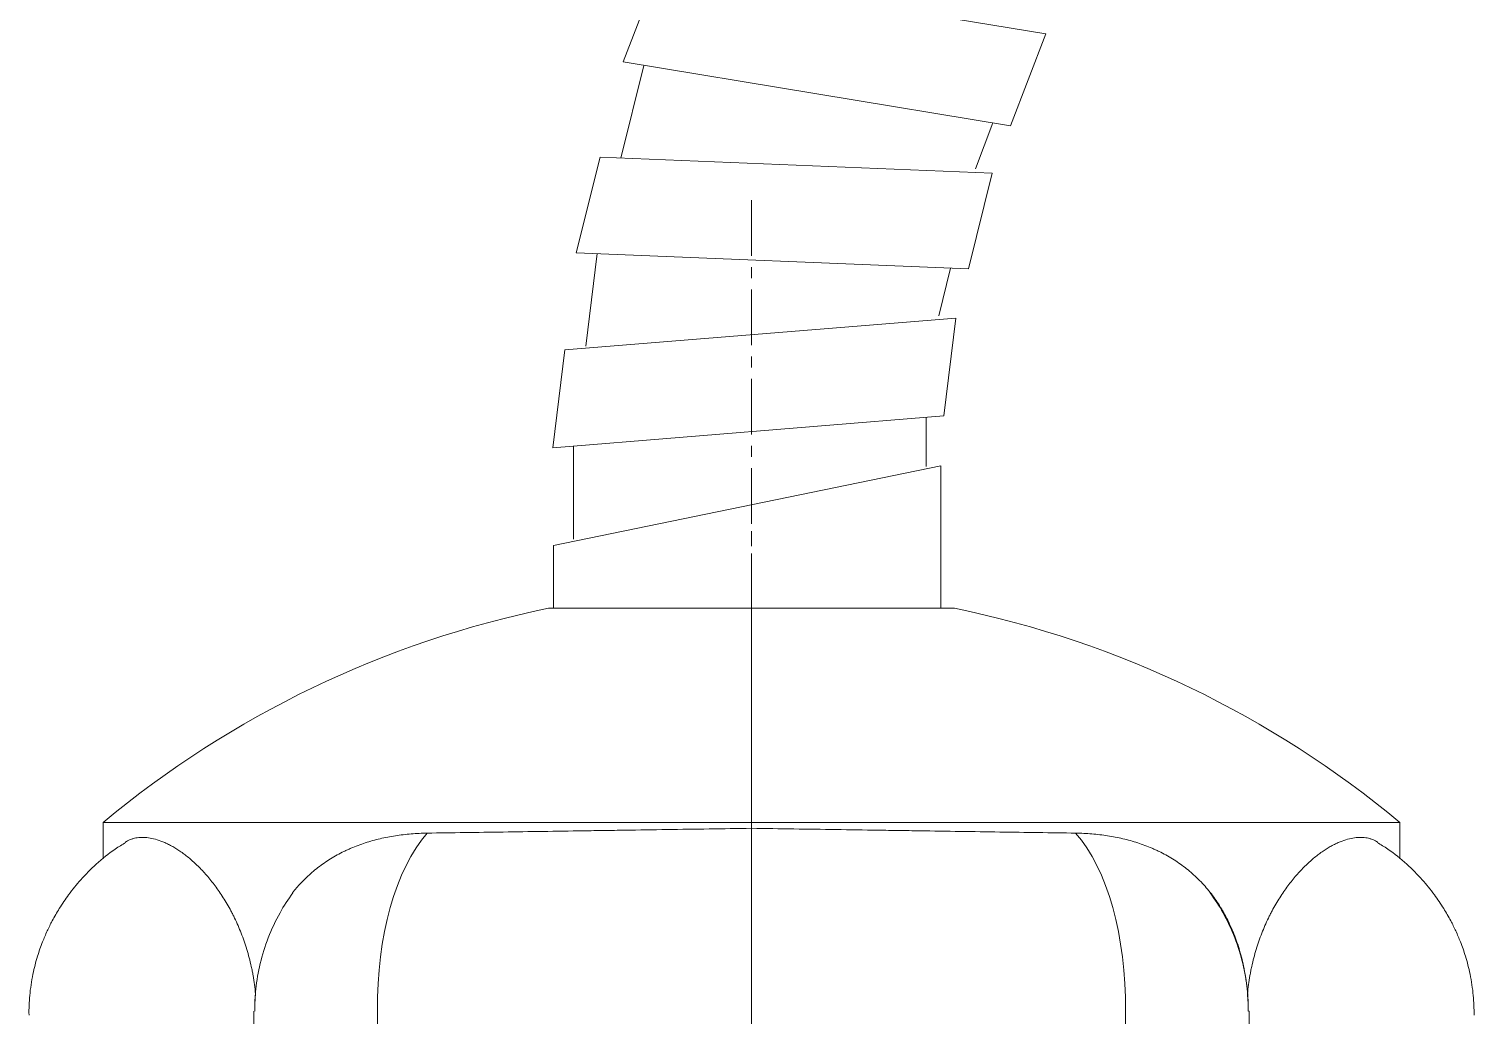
# Model space of a CAD drawing. Header units: inches. Extents: x 20229 to 21001, y -6726 to -5634.
# Drawn here: x 20759 to 20806, y -6515.88 to -6483.81 of the extents above; entities that cross this region are included whole.
import ezdxf

# ---------------------------------------------------------------- set-up
doc = ezdxf.new("R2010")
doc.units = ezdxf.units.IN
doc.header["$LTSCALE"] = 4.84
doc.header["$MEASUREMENT"] = 0
doc.linetypes.add('CENTER', pattern=[0.6, 0.375, -0.075, 0.075, -0.075])
doc.layers.get('0').update_dxf_attribs({"linetype": 'CONTINUOUS', "lineweight": 13})

msp = doc.modelspace()

# ---------------------------------------------------------------- linework, layer by layer
for p, q in [((20778.33, -6484.885), (20779.477, -6481.897)), ((20779.477, -6481.897), (20792.07, -6483.971)), ((20790.923, -6486.959), (20792.07, -6483.971)), ((20778.33, -6484.885), (20790.923, -6486.959)), ((20778.246, -6488.007), (20778.997, -6484.995)), ((20789.78, -6488.36), (20790.354, -6486.866)), ((20776.801, -6491.086), (20777.575, -6487.98)), ((20777.575, -6487.98), (20790.327, -6488.504)), ((20789.553, -6491.61), (20790.327, -6488.504)), ((20776.801, -6491.086), (20789.553, -6491.61)), ((20777.107, -6494.124), (20777.476, -6491.114)), ((20788.589, -6493.139), (20788.976, -6491.586)), ((20776.429, -6494.249), (20789.15, -6493.215)), ((20788.76, -6496.393), (20789.15, -6493.215)), ((20776.039, -6497.427), (20776.429, -6494.249)), ((20776.039, -6497.427), (20788.76, -6496.393)), ((20788.185, -6498.04), (20788.185, -6496.439)), ((20776.713, -6500.405), (20776.713, -6497.372)), ((20776.055, -6500.612), (20788.654, -6498.015)), ((20788.654, -6502.651), (20788.654, -6498.015)), ((20776.055, -6502.651), (20776.055, -6500.612))]:
    msp.add_line(p, q)
at = {"color": 1, "linetype": 'CENTER'}
for p, q in [((20782.5, -6489.376), (20782.5, -6541.489)), ((20782.5, -6549.151), (20782.5, -6498.159))]:
    msp.add_line(p, q, dxfattribs=at)
at = {"ltscale": 0.5}
for p, q in [((20782.5, -6502.651), (20775.9, -6502.651)), ((20782.5, -6509.616), (20782.5, -6502.651)), ((20782.5, -6502.651), (20789.1, -6502.651)), ((20782.5, -6502.651), (20782.5, -6509.616)), ((20761.411, -6509.616), (20761.411, -6510.793)), ((20782.5, -6509.616), (20761.411, -6509.616)), ((20782.5, -6509.616), (20782.5, -6509.805)), ((20782.5, -6509.616), (20803.589, -6509.616)), ((20782.5, -6509.805), (20782.5, -6509.616)), ((20803.589, -6510.793), (20803.589, -6509.616)), ((20766.31, -6515.751), (20766.31, -6592.215)), ((20770.34, -6541.029), (20770.34, -6515.739)), ((20782.5, -6535.483), (20782.5, -6515.584)), ((20782.5, -6533.483), (20782.5, -6515.584)), ((20794.66, -6592.227), (20794.66, -6515.739)), ((20798.689, -6592.215), (20798.689, -6515.751))]:
    msp.add_line(p, q, dxfattribs=at)
for start, end in [(101.5544, 129.7922), (50.2078, 78.4456)]:
    msp.add_arc((20782.5, -6534.934), 32.951, start, end, dxfattribs=at)
for centre, major_axis, start_param, end_param in [((20773.615, -6515.739), (-0.115, 6.599), 0.495559, 1.562134), ((20791.384, -6515.739), (-0.115, -6.599), 1.579459, 2.646033)]:
    msp.add_ellipse(centre, major_axis=major_axis, ratio=0.496276, start_param=start_param, end_param=end_param, dxfattribs=at)
for points, knots in [([(20782.5, -6509.805), (20782.04, -6509.812), (20781.122, -6509.825), (20780.208, -6509.839), (20779.296, -6509.852), (20778.841, -6509.859), (20778.274, -6509.867), (20778.16, -6509.869), (20777.933, -6509.873), (20777.82, -6509.874), (20777.481, -6509.879), (20777.256, -6509.883), (20776.587, -6509.892), (20775.706, -6509.906), (20774.42, -6509.925), (20773.168, -6509.943), (20772.357, -6509.955), (20771.957, -6509.961)], [0, 0, 0, 0, 0.125, 0.25, 0.25, 0.375, 0.375, 0.40625, 0.40625, 0.4375, 0.4375, 0.5, 0.5, 0.625, 0.75, 0.875, 1, 1, 1, 1]), ([(20782.5, -6509.805), (20782.5, -6509.849), (20782.5, -6509.971), (20782.5, -6510.187), (20782.5, -6510.46), (20782.5, -6510.757), (20782.5, -6511.074), (20782.5, -6511.415), (20782.5, -6511.775), (20782.5, -6512.152), (20782.5, -6512.544), (20782.5, -6512.952), (20782.5, -6513.372), (20782.5, -6513.802), (20782.5, -6514.239), (20782.5, -6514.684), (20782.5, -6515.134), (20782.5, -6515.434), (20782.5, -6515.584)], [0, 0, 0, 0, 0.039454, 0.103491, 0.167527, 0.231563, 0.2956, 0.359636, 0.423673, 0.487709, 0.551745, 0.615782, 0.679818, 0.743854, 0.807891, 0.871927, 0.935964, 1, 1, 1, 1]), ([(20793.043, -6509.961), (20792.643, -6509.955), (20791.831, -6509.943), (20790.58, -6509.925), (20789.293, -6509.906), (20788.413, -6509.892), (20787.743, -6509.883), (20787.519, -6509.879), (20787.18, -6509.874), (20787.066, -6509.873), (20786.839, -6509.869), (20786.726, -6509.867), (20786.158, -6509.859), (20785.703, -6509.852), (20784.791, -6509.839), (20783.877, -6509.825), (20782.96, -6509.812), (20782.5, -6509.805)], [0, 0, 0, 0, 0.125, 0.25, 0.375, 0.5, 0.5, 0.5625, 0.5625, 0.59375, 0.59375, 0.625, 0.625, 0.75, 0.75, 0.875, 1, 1, 1, 1]), ([(20782.5, -6515.584), (20782.5, -6515.434), (20782.5, -6515.134), (20782.5, -6514.684), (20782.5, -6514.239), (20782.5, -6513.802), (20782.5, -6513.372), (20782.5, -6512.952), (20782.5, -6512.544), (20782.5, -6512.152), (20782.5, -6511.775), (20782.5, -6511.415), (20782.5, -6511.074), (20782.5, -6510.757), (20782.5, -6510.46), (20782.5, -6510.187), (20782.5, -6509.971), (20782.5, -6509.849), (20782.5, -6509.805)], [0, 0, 0, 0, 0.064036, 0.128073, 0.192109, 0.256146, 0.320182, 0.384218, 0.448255, 0.512291, 0.576327, 0.640364, 0.7044, 0.768437, 0.832473, 0.896509, 0.960546, 1, 1, 1, 1]), ([(20762.148, -6510.268), (20762.031, -6510.334), (20761.691, -6510.54), (20761.199, -6510.945), (20760.697, -6511.448), (20760.302, -6511.937), (20759.997, -6512.388), (20759.768, -6512.787), (20759.588, -6513.147), (20759.426, -6513.525), (20759.262, -6513.995), (20759.114, -6514.577), (20759.015, -6515.219), (20758.998, -6515.665), (20759.002, -6515.879)], [0, 0, 0, 0, 0.059916, 0.177559, 0.283207, 0.376225, 0.45647, 0.524235, 0.580248, 0.638105, 0.712242, 0.80191, 0.905704, 1, 1, 1, 1]), ([(20766.369, -6515.185), (20766.351, -6514.986), (20766.321, -6514.764), (20766.281, -6514.543), (20766.271, -6514.494), (20766.267, -6514.47), (20766.252, -6514.396), (20766.242, -6514.348), (20766.211, -6514.204), (20766.188, -6514.11), (20766.115, -6513.831), (20766.06, -6513.651), (20765.938, -6513.301), (20765.872, -6513.132), (20765.764, -6512.886), (20765.727, -6512.805), (20765.669, -6512.686), (20765.65, -6512.646), (20765.61, -6512.569), (20765.59, -6512.531), (20765.49, -6512.341), (20765.406, -6512.198), (20765.234, -6511.927), (20765.146, -6511.798), (20764.965, -6511.555), (20764.873, -6511.441), (20764.686, -6511.225), (20764.592, -6511.126), (20764.405, -6510.943), (20764.312, -6510.858), (20764.127, -6510.704), (20764.035, -6510.634), (20763.854, -6510.508), (20763.764, -6510.451), (20763.653, -6510.388), (20763.631, -6510.376), (20763.587, -6510.353), (20763.565, -6510.341), (20763.5, -6510.309), (20763.458, -6510.289), (20763.332, -6510.233), (20763.25, -6510.203), (20763.091, -6510.154), (20762.937, -6510.116), (20762.793, -6510.101), (20762.654, -6510.098), (20762.587, -6510.101), (20762.49, -6510.116), (20762.459, -6510.122), (20762.412, -6510.133), (20762.397, -6510.137), (20762.367, -6510.147), (20762.352, -6510.152), (20762.278, -6510.178), (20762.222, -6510.205), (20762.159, -6510.244), (20762.15, -6510.25), (20762.142, -6510.256)], [0, 0, 0, 0, 0.052165, 0.058685, 0.058685, 0.065206, 0.065206, 0.078247, 0.078247, 0.10433, 0.10433, 0.156495, 0.156495, 0.208659, 0.208659, 0.234742, 0.234742, 0.247783, 0.247783, 0.260824, 0.260824, 0.312989, 0.312989, 0.365154, 0.365154, 0.417319, 0.417319, 0.469484, 0.469484, 0.521648, 0.521648, 0.573813, 0.573813, 0.625978, 0.625978, 0.639019, 0.639019, 0.652061, 0.652061, 0.678143, 0.678143, 0.730308, 0.730308, 0.782473, 0.834637, 0.834637, 0.886802, 0.886802, 0.912885, 0.912885, 0.925926, 0.925926, 0.938967, 0.938967, 0.991132, 0.991132, 1, 1, 1, 1]), ([(20771.957, -6509.961), (20771.778, -6509.964), (20771.603, -6509.972), (20771.257, -6510.001), (20771.086, -6510.021), (20770.75, -6510.074), (20770.584, -6510.106), (20770.258, -6510.182), (20770.098, -6510.227), (20769.782, -6510.33), (20769.626, -6510.388), (20769.435, -6510.47), (20769.397, -6510.487), (20769.321, -6510.521), (20769.284, -6510.539), (20769.171, -6510.594), (20769.097, -6510.632), (20768.879, -6510.752), (20768.738, -6510.84), (20768.464, -6511.029), (20768.332, -6511.131), (20768.172, -6511.27), (20768.14, -6511.298), (20768.077, -6511.355), (20767.984, -6511.442), (20767.895, -6511.533), (20767.746, -6511.692), (20767.659, -6511.794), (20767.575, -6511.9)], [0, 0, 0, 0, 0.102278, 0.102278, 0.204556, 0.204556, 0.306835, 0.306835, 0.409113, 0.409113, 0.511391, 0.511391, 0.536961, 0.536961, 0.56253, 0.56253, 0.613669, 0.613669, 0.715948, 0.715948, 0.818226, 0.818226, 0.843796, 0.843796, 0.869365, 0.920504, 0.920504, 1, 1, 1, 1]), ([(20798.607, -6514.936), (20798.593, -6514.818), (20798.577, -6514.7), (20798.55, -6514.533), (20798.537, -6514.459), (20798.522, -6514.385), (20798.513, -6514.335), (20798.507, -6514.311), (20798.482, -6514.187), (20798.459, -6514.091), (20798.385, -6513.804), (20798.329, -6513.62), (20798.201, -6513.261), (20798.129, -6513.088), (20798.011, -6512.836), (20797.97, -6512.753), (20797.905, -6512.632), (20797.883, -6512.591), (20797.838, -6512.512), (20797.815, -6512.472), (20797.699, -6512.278), (20797.6, -6512.131), (20797.39, -6511.852), (20797.28, -6511.72), (20797.105, -6511.533), (20797.015, -6511.442), (20796.922, -6511.355), (20796.86, -6511.298), (20796.828, -6511.27), (20796.668, -6511.131), (20796.535, -6511.029), (20796.262, -6510.84), (20796.121, -6510.752), (20795.902, -6510.632), (20795.828, -6510.594), (20795.716, -6510.539), (20795.678, -6510.521), (20795.602, -6510.487), (20795.564, -6510.47), (20795.373, -6510.388), (20795.218, -6510.33), (20794.902, -6510.227), (20794.741, -6510.182), (20794.415, -6510.106), (20794.249, -6510.074), (20793.913, -6510.021), (20793.743, -6510.001), (20793.397, -6509.972), (20793.221, -6509.964), (20793.043, -6509.961)], [0, 0, 0, 0, 0.037721, 0.037721, 0.053759, 0.061778, 0.061778, 0.069797, 0.069797, 0.101873, 0.101873, 0.166025, 0.166025, 0.230177, 0.230177, 0.262253, 0.262253, 0.278291, 0.278291, 0.294329, 0.294329, 0.358481, 0.358481, 0.422633, 0.422633, 0.454709, 0.470747, 0.470747, 0.486785, 0.486785, 0.550937, 0.550937, 0.615089, 0.615089, 0.647164, 0.647164, 0.663202, 0.663202, 0.67924, 0.67924, 0.743392, 0.743392, 0.807544, 0.807544, 0.871696, 0.871696, 0.935848, 0.935848, 1, 1, 1, 1]), ([(20802.858, -6510.256), (20802.849, -6510.25), (20802.84, -6510.244), (20802.778, -6510.205), (20802.722, -6510.178), (20802.648, -6510.152), (20802.633, -6510.147), (20802.603, -6510.137), (20802.587, -6510.133), (20802.541, -6510.122), (20802.509, -6510.116), (20802.412, -6510.101), (20802.345, -6510.098), (20802.206, -6510.101), (20802.062, -6510.116), (20801.908, -6510.154), (20801.75, -6510.203), (20801.668, -6510.233), (20801.542, -6510.289), (20801.499, -6510.309), (20801.434, -6510.341), (20801.412, -6510.353), (20801.368, -6510.376), (20801.346, -6510.388), (20801.236, -6510.451), (20801.146, -6510.508), (20800.964, -6510.634), (20800.872, -6510.704), (20800.687, -6510.858), (20800.594, -6510.943), (20800.408, -6511.126), (20800.314, -6511.225), (20800.126, -6511.441), (20800.034, -6511.555), (20799.854, -6511.798), (20799.765, -6511.927), (20799.593, -6512.198), (20799.51, -6512.341), (20799.409, -6512.531), (20799.389, -6512.569), (20799.35, -6512.646), (20799.33, -6512.686), (20799.273, -6512.805), (20799.235, -6512.886), (20799.128, -6513.132), (20799.061, -6513.301), (20798.94, -6513.651), (20798.885, -6513.831), (20798.812, -6514.11), (20798.789, -6514.204), (20798.757, -6514.348), (20798.747, -6514.396), (20798.733, -6514.47), (20798.728, -6514.494), (20798.719, -6514.543), (20798.679, -6514.764), (20798.649, -6514.986), (20798.63, -6515.185)], [0, 0, 0, 0, 0.008868, 0.008868, 0.061033, 0.061033, 0.074074, 0.074074, 0.087115, 0.087115, 0.113198, 0.113198, 0.165363, 0.165363, 0.217527, 0.269692, 0.269692, 0.321857, 0.321857, 0.347939, 0.347939, 0.360981, 0.360981, 0.374022, 0.374022, 0.426187, 0.426187, 0.478352, 0.478352, 0.530516, 0.530516, 0.582681, 0.582681, 0.634846, 0.634846, 0.687011, 0.687011, 0.739176, 0.739176, 0.752217, 0.752217, 0.765258, 0.765258, 0.791341, 0.791341, 0.843505, 0.843505, 0.89567, 0.89567, 0.921753, 0.921753, 0.934794, 0.934794, 0.941315, 0.941315, 0.947835, 1, 1, 1, 1]), ([(20805.998, -6515.879), (20806.001, -6515.665), (20805.985, -6515.219), (20805.885, -6514.577), (20805.737, -6513.995), (20805.574, -6513.525), (20805.411, -6513.147), (20805.232, -6512.787), (20805.002, -6512.388), (20804.698, -6511.937), (20804.303, -6511.448), (20803.801, -6510.945), (20803.309, -6510.54), (20802.969, -6510.334), (20802.851, -6510.268)], [0, 0, 0, 0, 0.094296, 0.19809, 0.287759, 0.361896, 0.419753, 0.475766, 0.543531, 0.623776, 0.716795, 0.822444, 0.940087, 1, 1, 1, 1]), ([(20767.582, -6511.905), (20767.429, -6512.112), (20767.127, -6512.578), (20766.769, -6513.352), (20766.508, -6514.189), (20766.367, -6514.992), (20766.343, -6515.511), (20766.345, -6515.751)], [0, 0, 0, 0, 0.187231, 0.406633, 0.620099, 0.826072, 1, 1, 1, 1]), ([(20798.654, -6515.751), (20798.657, -6515.511), (20798.633, -6514.992), (20798.492, -6514.189), (20798.231, -6513.352), (20797.872, -6512.578), (20797.57, -6512.111), (20797.416, -6511.903)], [0, 0, 0, 0, 0.173796, 0.379613, 0.592917, 0.812153, 1, 1, 1, 1]), ([(20798.659, -6515.751), (20798.66, -6515.751), (20798.661, -6515.751), (20798.664, -6515.751), (20798.667, -6515.751), (20798.671, -6515.752), (20798.674, -6515.752), (20798.677, -6515.752), (20798.679, -6515.752), (20798.681, -6515.752), (20798.683, -6515.752), (20798.685, -6515.752), (20798.686, -6515.752), (20798.687, -6515.752), (20798.688, -6515.752), (20798.689, -6515.752), (20798.689, -6515.752), (20798.689, -6515.752), (20798.689, -6515.752)], [0, 0, 0, 0, 0.007692, 0.07544, 0.14316, 0.210851, 0.278512, 0.346145, 0.413749, 0.481325, 0.548871, 0.616388, 0.683877, 0.751337, 0.818767, 0.886169, 0.953542, 1, 1, 1, 1])]:
    msp.add_open_spline(points, degree=3, knots=knots, dxfattribs=at)
for points in [[(20766.342, -6515.751), (20766.342, -6515.563), (20766.351, -6515.374), (20766.369, -6515.185)], [(20798.63, -6515.185), (20798.629, -6515.17), (20798.628, -6515.155), (20798.627, -6515.141)], [(20798.658, -6515.751), (20798.658, -6515.563), (20798.649, -6515.374), (20798.63, -6515.185)]]:
    msp.add_open_spline(points, degree=3, dxfattribs=at)

doc.saveas('drawing.dxf')
